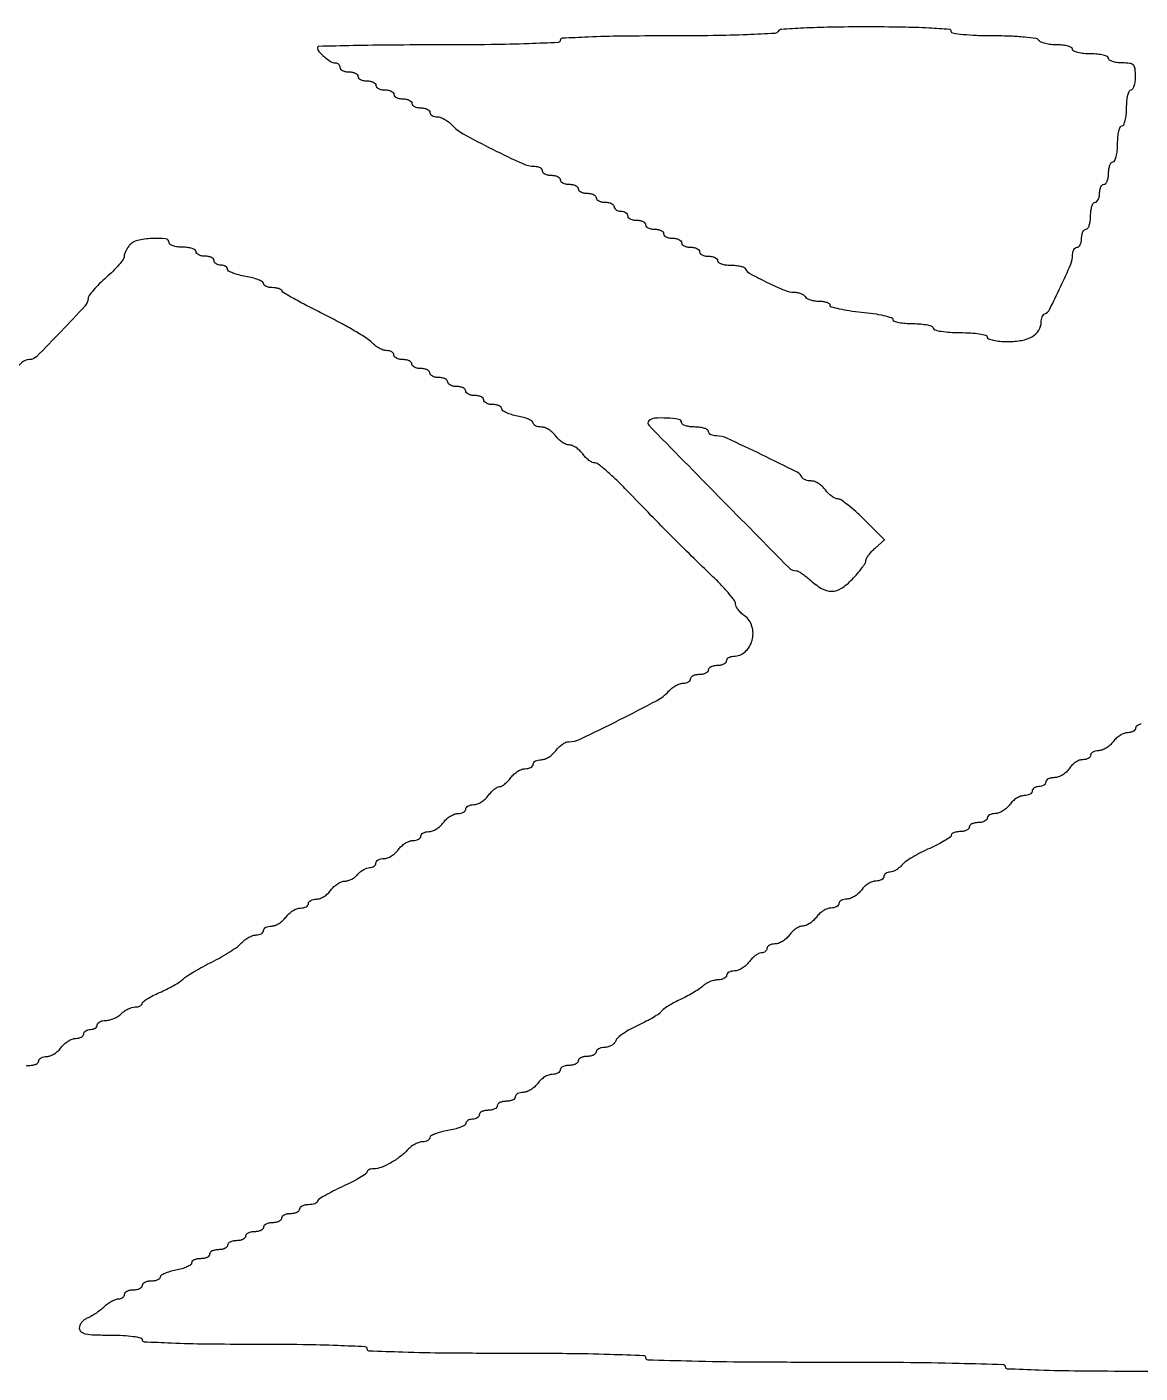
# Model space of a CAD drawing. Extents: x 187 to 1351, y 66 to 444.
# Drawn here: x 677.4 to 925, y 92.6 to 392 of the extents above; entities that cross this region are included whole.
import ezdxf

# ---------------------------------------------------------------- set-up
doc = ezdxf.new("R2010")
doc.units = 0

msp = doc.modelspace()

# ---------------------------------------------------------------- linework, layer by layer
for points in [[(844.5, 391, -0.246107), (843.738084, 390.548861, -0.00282), (837.657163, 390.266896, -0.007034), (830.01087, 390.063242, -0.00314), (819.940983, 390, 0.002959), (809.69007, 389.939329, 0.007477), (802.235246, 389.739558, 0.002908), (796.439585, 389.463699, 0.398665), (796, 389, -0.400696), (795.553864, 388.532682, -0.002337), (789, 388.259259, -0.006659), (780.60551, 388.060256, -0.002596), (769, 388, 0.001983), (758.646869, 387.958936, 0.003307), (749.93125, 387.832143, 0.000441), (742.228462, 387.662331, 0.407515), (742, 387.428571, 0.181412), (742.324249, 386.564303, 0.033866), (743.542627, 385.346292, 0.035066), (744.931444, 384.296109, 0.145345), (745.928571, 384, -0.09221), (746.337584, 383.923923, -0.096076), (746.685268, 383.70625, -0.099376), (746.917947, 383.381541, -0.106313), (747, 383, 0.191087), (747.151477, 382.618118, 0.088204), (747.5875, 382.29375, 0.068025), (748.234582, 382.073693, 0.048028), (749, 382, -0.048028), (749.765418, 381.926307, -0.068025), (750.4125, 381.70625, -0.088204), (750.848523, 381.381882, -0.191087), (751, 381, 0.191087), (751.151477, 380.618118, 0.088204), (751.5875, 380.29375, 0.068025), (752.234582, 380.073693, 0.048028), (753, 380, -0.048028), (753.765418, 379.926307, -0.068025), (754.4125, 379.70625, -0.088204), (754.848523, 379.381882, -0.191087), (755, 379, 0.191087), (755.151477, 378.618118, 0.088204), (755.5875, 378.29375, 0.068025), (756.234582, 378.073693, 0.048028), (757, 378, -0.048028), (757.765418, 377.926307, -0.068025), (758.4125, 377.70625, -0.088204), (758.848523, 377.381882, -0.191087), (759, 377, 0.191087), (759.151477, 376.618118, 0.088204), (759.5875, 376.29375, 0.068025), (760.234582, 376.073693, 0.048028), (761, 376, -0.048028), (761.765418, 375.926307, -0.068025), (762.4125, 375.70625, -0.088204), (762.848523, 375.381882, -0.191087), (763, 375, 0.191087), (763.151477, 374.618118, 0.088204), (763.5875, 374.29375, 0.068025), (764.234582, 374.073693, 0.048028), (765, 374, -0.048028), (765.765418, 373.926307, -0.068025), (766.4125, 373.70625, -0.088204), (766.848523, 373.381882, -0.191087), (767, 373, 0.160289), (767.125502, 372.618574, 0.096675), (767.479607, 372.29375, 0.078271), (768.008301, 372.074371, 0.059344), (768.632705, 372, -0.085646), (769.374466, 371.872003, -0.040722), (770.260883, 371.472799, -0.038791), (771.143294, 370.89203, -0.044459), (771.882705, 370.205274, 0.084454), (774.403854, 368.212619, 0.009343), (780.941294, 364.795417, 0.008231), (787.648026, 361.584556, 0.107927), (790.324594, 361, -0.057764), (790.965391, 360.925723, -0.076981), (791.507849, 360.70625, -0.095835), (791.87136, 360.381461, -0.164076), (792, 360, 0.191087), (792.151477, 359.618118, 0.088204), (792.5875, 359.29375, 0.068025), (793.234582, 359.073693, 0.048028), (794, 359, -0.048028), (794.765418, 358.926307, -0.068025), (795.4125, 358.70625, -0.088204), (795.848523, 358.381882, -0.191087), (796, 358, 0.191087), (796.151477, 357.618118, 0.088204), (796.5875, 357.29375, 0.068025), (797.234582, 357.073693, 0.048028), (798, 357, -0.048028), (798.765418, 356.926307, -0.068025), (799.4125, 356.70625, -0.088204), (799.848523, 356.381882, -0.191087), (800, 356, 0.191087), (800.151477, 355.618118, 0.088204), (800.5875, 355.29375, 0.068025), (801.234582, 355.073693, 0.048028), (802, 355, -0.048028), (802.765418, 354.926307, -0.068025), (803.4125, 354.70625, -0.088204), (803.848523, 354.381882, -0.191087), (804, 354, 0.191087), (804.151477, 353.618118, 0.088204), (804.5875, 353.29375, 0.068025), (805.234582, 353.073693, 0.048028), (806, 353, -0.048028), (806.765418, 352.926307, -0.068025), (807.4125, 352.70625, -0.088204), (807.848523, 352.381882, -0.191087), (808, 352, 0.148195), (808.115568, 351.618646, 0.098894), (808.440625, 351.29375, 0.082425), (808.926543, 351.074694, 0.064853), (809.5, 351, -0.064853), (810.073457, 350.925306, -0.082425), (810.559375, 350.70625, -0.098894), (810.884432, 350.381354, -0.148195), (811, 350, 0.191087), (811.151477, 349.618118, 0.088204), (811.5875, 349.29375, 0.068025), (812.234582, 349.073693, 0.048028), (813, 349, -0.048028), (813.765418, 348.926307, -0.068025), (814.4125, 348.70625, -0.088204), (814.848523, 348.381882, -0.191087), (815, 348, 0.191087), (815.151477, 347.618118, 0.088204), (815.5875, 347.29375, 0.068025), (816.234582, 347.073693, 0.048028), (817, 347, -0.048028), (817.765418, 346.926307, -0.068025), (818.4125, 346.70625, -0.088204), (818.848523, 346.381882, -0.191087), (819, 346, 0.191087), (819.151477, 345.618118, 0.088204), (819.5875, 345.29375, 0.068025), (820.234582, 345.073693, 0.048028), (821, 345, -0.048028), (821.765418, 344.926307, -0.068025), (822.4125, 344.70625, -0.088204), (822.848523, 344.381882, -0.191087), (823, 344, 0.191087), (823.151477, 343.618118, 0.088204), (823.5875, 343.29375, 0.068025), (824.234582, 343.073693, 0.048028), (825, 343, -0.048028), (825.765418, 342.926307, -0.068025), (826.4125, 342.70625, -0.088204), (826.848523, 342.381882, -0.191087), (827, 342, 0.191087), (827.151477, 341.618118, 0.088204), (827.5875, 341.29375, 0.068025), (828.234582, 341.073693, 0.048028), (829, 341, -0.048028), (829.765418, 340.926307, -0.068025), (830.4125, 340.70625, -0.088204), (830.848523, 340.381882, -0.191087), (831, 340, 0.250638), (831.205409, 339.61597, 0.064635), (831.856771, 339.29375, 0.050076), (832.799395, 339.072814, 0.032551), (833.916667, 339, -0.024001), (835.057977, 338.945183, -0.032715), (836.074479, 338.779688, -0.034266), (836.859506, 338.540884, -0.199787), (837.166667, 338.25, 0.165759), (838.19358, 337.140489, 0.011382), (842.05714, 335.164569, 0.014375), (845.973115, 333.410002, 0.098438), (848.035484, 333, -0.049149), (848.78764, 332.925885, -0.047291), (849.521109, 332.70625, -0.051043), (850.130118, 332.383397, -0.107351), (850.5, 332, 0.130646), (850.906663, 331.615492, 0.045439), (851.653525, 331.29375, 0.041396), (852.57934, 331.073842, 0.037634), (853.559017, 331, -0.033901), (854.494001, 330.936532, -0.051824), (855.282961, 330.744206, -0.067341), (855.826219, 330.46335, -0.244498), (856, 330.12921, 0.33657), (856.283049, 329.756353, 0.013202), (858.05625, 329.311598, 0.018728), (860.316519, 328.895863, 0.011557), (863, 328.568659, -0.012471), (865.683399, 328.236485, -0.020145), (867.94375, 327.805551, -0.015095), (869.701072, 327.340208, -0.331874), (870, 326.939448, 0.317722), (870.25848, 326.57374, 0.033624), (871.321875, 326.275963, 0.031802), (872.775156, 326.067861, 0.019664), (874.5, 326, -0.020945), (876.224757, 325.927717, -0.033738), (877.678125, 325.70625, -0.036969), (878.732972, 325.388512, -0.31052), (879, 325, 0.339565), (879.303225, 324.604992, 0.024068), (880.75, 324.291667, 0.025878), (882.683687, 324.071434, 0.015416), (885, 324, -0.015416), (887.316313, 323.928566, -0.025878), (889.25, 323.708333, -0.024068), (890.696775, 323.395008, -0.339565), (891, 323, 0.312373), (891.269099, 322.611297, 0.036106), (892.342857, 322.29375, 0.03324), (893.819271, 322.07227, 0.020614), (895.571429, 322, 0.044966), (898.696782, 322.281642, 0.087604), (901.037386, 323.148003, 0.119867), (902.475715, 324.536757, 0.142028), (903, 326.345238, -0.049005), (903.058353, 326.939183, -0.053019), (903.231112, 327.494122, -0.059525), (903.485245, 327.931208, -0.131878), (903.786764, 328.166667, 0.177498), (904.865933, 329.17623, 0.006736), (907.322454, 334.211356, 0.009325), (909.560589, 339.199286, 0.101125), (910, 341.349672, -0.058682), (910.074332, 341.980841, -0.077736), (910.29375, 342.515216, -0.096335), (910.61856, 342.873199, -0.161859), (911, 343, 0.191087), (911.381882, 343.151477, 0.088204), (911.70625, 343.5875, 0.068025), (911.926307, 344.234582, 0.048028), (912, 345, -0.048028), (912.073693, 345.765418, -0.068025), (912.29375, 346.4125, -0.088204), (912.618118, 346.848523, -0.191087), (913, 347, 0.254951), (913.384262, 347.209557, 0.06271), (913.70625, 347.88125, 0.048861), (913.927234, 348.850749, 0.031626), (914, 350, -0.031626), (914.072766, 351.149251, -0.048861), (914.29375, 352.11875, -0.06271), (914.615738, 352.790443, -0.254951), (915, 353, 0.191087), (915.381882, 353.151477, 0.088204), (915.70625, 353.5875, 0.068025), (915.926307, 354.234582, 0.048028), (916, 355, -0.048028), (916.073693, 355.765418, -0.068025), (916.29375, 356.4125, -0.088204), (916.618118, 356.848523, -0.191087), (917, 357, 0.226478), (917.382936, 357.182831, 0.074992), (917.70625, 357.734375, 0.057076), (917.926884, 358.542644, 0.038131), (918, 359.5, -0.038131), (918.073116, 360.457356, -0.057076), (918.29375, 361.265625, -0.074992), (918.617064, 361.817169, -0.226478), (919, 362, 0.295869), (919.387127, 362.251055, 0.04382), (919.70625, 363.175, 0.037669), (919.92761, 364.467056, 0.023598), (920, 366, -0.023598), (920.07239, 367.532944, -0.037669), (920.29375, 368.825, -0.04382), (920.612873, 369.748945, -0.295869), (921, 370, 0.295869), (921.387127, 370.251055, 0.04382), (921.70625, 371.175, 0.037669), (921.92761, 372.467056, 0.023598), (922, 374, -0.023598), (922.07239, 375.532944, -0.037669), (922.29375, 376.825, -0.04382), (922.612873, 377.748945, -0.295869), (923, 378, 0.254951), (923.384262, 378.209557, 0.06271), (923.70625, 378.88125, 0.048861), (923.927234, 379.850749, 0.031626), (924, 381, 0.030723), (923.896154, 382.688463, 0.167168), (923.5, 383.5, 0.167168), (922.688463, 383.896154, 0.030723), (921, 384, -0.031626), (919.850749, 384.072766, -0.048861), (918.88125, 384.29375, -0.06271), (918.209557, 384.615738, -0.254951), (918, 385, 0.295869), (917.748945, 385.387127, 0.04382), (916.825, 385.70625, 0.037669), (915.532944, 385.92761, 0.023598), (914, 386, -0.023598), (912.467056, 386.07239, -0.037669), (911.175, 386.29375, -0.04382), (910.251055, 386.612873, -0.295869), (910, 387, 0.275259), (909.770364, 387.385522, 0.053437), (908.989211, 387.70625, 0.043243), (907.877484, 387.927436, 0.027497), (906.559017, 388, -0.026918), (905.196361, 388.073414, -0.033489), (903.947275, 388.29375, -0.035556), (902.95866, 388.613307, -0.159713), (902.5, 389, 0.223356), (901.889062, 389.398282, 0.009784), (899.298201, 389.707154, 0.014948), (896.114385, 389.927807, 0.009825), (892.440983, 390, -0.00864), (888.60645, 390.066269, -0.017744), (885.610246, 390.27648, -0.013538), (883.360727, 390.576531, -0.368182), (883, 391, 0.393746), (882.575315, 391.455678, 0.004409), (878.014754, 391.736801, 0.009352), (872.096195, 391.938361, 0.003835), (864.059017, 392, 0.004125), (856.199057, 391.935154, 0.008646), (850.090081, 391.728644, 0.004058), (845.231401, 391.440681, 0.242044)], [(815.705777, 304.372443, 0.411307), (815.700845, 303.379437, 0.000489), (831.366212, 287.430971, 0.000683), (846.903148, 271.687244, 0.200276), (848.55007, 271, -0.123909), (848.990661, 270.889111, -0.021395), (849.736353, 270.446262, -0.022136), (850.584955, 269.836649, -0.018201), (851.435549, 269.114935, 0.049302), (854.122819, 267.107931, 0.136146), (856.377803, 266.478178, 0.14487), (858.545845, 267.115796, 0.058641), (860.943914, 269.098727, 0.014227), (862.114286, 270.395331, 0.018696), (863.102275, 271.646409, 0.016397), (863.839245, 272.727675, 0.142316), (864, 273.281019, -0.131091), (864.132175, 273.776489, -0.029993), (864.612516, 274.507477, -0.029029), (865.286983, 275.309257, -0.024739), (866.085161, 276.07386), (868.170322, 277.88231), (863.611477, 282.441155, 0.013276), (861.770165, 284.187201, 0.017878), (860.008285, 285.660839, 0.015063), (858.488652, 286.770382, 0.151274), (857.747075, 287, -0.114366), (857.144756, 287.139596, -0.043481), (856.40158, 287.5875, -0.040201), (855.648039, 288.234745, -0.039083), (855, 289, 0.049967), (854.32297, 289.765149, 0.044795), (853.483755, 290.4125, 0.047473), (852.616617, 290.855857, 0.094722), (851.862574, 291, -0.041581), (851.189044, 291.056109, -0.047984), (850.566923, 291.223021, -0.054371), (850.081157, 291.467732, -0.146485), (849.833333, 291.759222, 0.1749), (848.693293, 292.958683, 0.003297), (840.819982, 296.838933, 0.004598), (833.084158, 300.50077, 0.109849), (830.75, 301.008275, -0.055217), (830.080559, 301.079227, -0.075056), (829.514063, 301.296181, -0.094759), (829.134155, 301.619124, -0.170966), (829, 302, 0.254951), (828.790443, 302.384262, 0.06271), (828.11875, 302.70625, 0.048861), (827.149251, 302.927234, 0.031626), (826, 303, -0.031626), (824.850749, 303.072766, -0.048861), (823.88125, 303.29375, -0.06271), (823.209557, 303.615738, -0.254951), (823, 304, 0.367915), (822.408655, 304.694862, 0.027407), (819.739119, 304.978404, 0.029932), (816.983973, 304.954074, 0.181123)]]:
    msp.add_lwpolyline(points, format="xyb", close=True)
for points in [[(677.234582, 160.926307, -0.048028), (678, 161, 0.048028), (678.765418, 161.073693, 0.068025), (679.4125, 161.29375, 0.088204), (679.848523, 161.618118, 0.191087), (680, 162, -0.173062), (680.136147, 162.381567, -0.093597), (680.522652, 162.70625, -0.073949), (681.098578, 162.925933, -0.054248), (681.779241, 163, 0.091287), (682.565449, 163.144747, 0.047927), (683.459276, 163.5875, 0.045499), (684.316802, 164.234851, 0.052224), (685, 165, -0.052224), (685.683198, 165.765149, -0.045499), (686.540724, 166.4125, -0.047927), (687.434551, 166.855253, -0.091287), (688.220759, 167, 0.054248), (688.901422, 167.074067, 0.073949), (689.477348, 167.29375, 0.093597), (689.863853, 167.618433, 0.173062), (690, 168, -0.148195), (690.115568, 168.381354, -0.098894), (690.440625, 168.70625, -0.082425), (690.926543, 168.925306, -0.064853), (691.5, 169, 0.064853), (692.073457, 169.074694, 0.082425), (692.559375, 169.29375, 0.098894), (692.884432, 169.618646, 0.148195), (693, 170, -0.185417), (693.146613, 170.381768, -0.090018), (693.566518, 170.70625, -0.069864), (694.190576, 170.926196, -0.049879), (694.928571, 171, 0.064082), (695.776513, 171.109123, 0.039128), (696.73125, 171.440625, 0.038656), (697.641413, 171.925727, 0.054664), (698.357143, 172.5, -0.045706), (699.046995, 173.074073, -0.037117), (699.878125, 173.559375, -0.03846), (700.718365, 173.892467, -0.075276), (701.428571, 174, 0.046657), (702.030023, 174.056247, 0.066621), (702.538393, 174.224454, 0.086737), (702.881365, 174.472229, 0.195467), (703, 174.7641, -0.236632), (703.192039, 175.147156, -0.019665), (704.136439, 175.796087, -0.022933), (705.386465, 176.506598, -0.015545), (706.868728, 177.204257, 0.01385), (708.451154, 177.942517, 0.013432), (710.006766, 178.774424, 0.013463), (711.334382, 179.57905, 0.047348), (712.118728, 180.195894, -0.046753), (712.9553, 180.855418, -0.00948), (714.563001, 181.852667, -0.009921), (716.484492, 182.943693, -0.009148), (718.5, 183.988562, 0.013825), (720.53281, 185.066642, 0.013757), (722.506331, 186.257113, 0.013725), (724.171614, 187.390894, 0.051159), (725.117295, 188.232825, -0.044454), (725.85669, 188.90905, -0.0385), (726.739117, 189.480892, -0.040356), (727.625514, 189.87393, -0.084373), (728.367295, 190, 0.059344), (728.991699, 190.074371, 0.078271), (729.520393, 190.29375, 0.096675), (729.874498, 190.618574, 0.160289), (730, 191, -0.173062), (730.136147, 191.381567, -0.093597), (730.522652, 191.70625, -0.073949), (731.098578, 191.925933, -0.054248), (731.779241, 192, 0.091287), (732.565449, 192.144747, 0.047927), (733.459276, 192.5875, 0.045499), (734.316802, 193.234851, 0.052224), (735, 194, -0.052224), (735.683198, 194.765149, -0.045499), (736.540724, 195.4125, -0.047927), (737.434551, 195.855253, -0.091287), (738.220759, 196, 0.054248), (738.901422, 196.074067, 0.073949), (739.477348, 196.29375, 0.093597), (739.863853, 196.618433, 0.173062), (740, 197, -0.173062), (740.136147, 197.381567, -0.093597), (740.522652, 197.70625, -0.073949), (741.098578, 197.925933, -0.054248), (741.779241, 198, 0.091287), (742.565449, 198.144747, 0.047927), (743.459276, 198.5875, 0.045499), (744.316802, 199.234851, 0.052224), (745, 200, -0.048899), (745.674132, 200.765151, -0.044434), (746.504756, 201.4125, -0.04722), (747.359388, 201.856175, -0.096415), (748.098315, 202, 0.07491), (748.823643, 202.109281, 0.044536), (749.634113, 202.440625, 0.043468), (750.401422, 202.925964, 0.056861), (751, 203.5, -0.048188), (751.578122, 204.073942, -0.041499), (752.28386, 204.559375, -0.04354), (753.004766, 204.892217, -0.086594), (753.622445, 205, 0.070908), (754.148899, 205.075037, 0.086403), (754.595343, 205.29375, 0.100269), (754.893816, 205.618661, 0.136626), (755, 206, -0.173062), (755.136147, 206.381567, -0.093597), (755.522652, 206.70625, -0.073949), (756.098578, 206.925933, -0.054248), (756.779241, 207, 0.091287), (757.565449, 207.144747, 0.047927), (758.459276, 207.5875, 0.045499), (759.316802, 208.234851, 0.052224), (760, 209, -0.052224), (760.683198, 209.765149, -0.045499), (761.540724, 210.4125, -0.047927), (762.434551, 210.855253, -0.091287), (763.220759, 211, 0.054248), (763.901422, 211.074067, 0.073949), (764.477348, 211.29375, 0.093597), (764.863853, 211.618433, 0.173062), (765, 212, -0.173062), (765.136147, 212.381567, -0.093597), (765.522652, 212.70625, -0.073949), (766.098578, 212.925933, -0.054248), (766.779241, 213, 0.091287), (767.565449, 213.144747, 0.047927), (768.459276, 213.5875, 0.045499), (769.316802, 214.234851, 0.052224), (770, 215, -0.052224), (770.683198, 215.765149, -0.045499), (771.540724, 216.4125, -0.047927), (772.434551, 216.855253, -0.091287), (773.220759, 217, 0.054248), (773.901422, 217.074067, 0.073949), (774.477348, 217.29375, 0.093597), (774.863853, 217.618433, 0.173062), (775, 218, -0.173062), (775.136147, 218.381567, -0.093597), (775.522652, 218.70625, -0.073949), (776.098578, 218.925933, -0.054248), (776.779241, 219, 0.091287), (777.565449, 219.144747, 0.047927), (778.459276, 219.5875, 0.045499), (779.316802, 220.234851, 0.052224), (780, 221, -0.031954), (780.629684, 221.765419, -0.035955), (781.329001, 222.4125, -0.038722), (781.995347, 222.86577, -0.13072), (782.5, 223, 0.13072), (783.004653, 223.13423, 0.038722), (783.670999, 223.5875, 0.035955), (784.370316, 224.234581, 0.031954), (785, 225, -0.052224), (785.683198, 225.765149, -0.045499), (786.540724, 226.4125, -0.047927), (787.434551, 226.855253, -0.091287), (788.220759, 227, 0.054248), (788.901422, 227.074067, 0.073949), (789.477348, 227.29375, 0.093597), (789.863853, 227.618433, 0.173062), (790, 228, -0.173062), (790.136147, 228.381567, -0.093597), (790.522652, 228.70625, -0.073949), (791.098578, 228.925933, -0.054248), (791.779241, 229, 0.091287), (792.565449, 229.144747, 0.047927), (793.459276, 229.5875, 0.045499), (794.316802, 230.234851, 0.052224), (795, 231, -0.043717), (795.660234, 231.765187, -0.042414), (796.449763, 232.4125, -0.045592), (797.244761, 232.858071, -0.105318), (797.911102, 233, 0.11242), (800.563039, 233.603894, 0.00489), (809.15146, 237.833159, 0.005785), (817.53437, 242.18599, 0.086859), (820.117295, 244.206311, -0.044459), (820.856706, 244.892671, -0.03878), (821.739117, 245.473104, -0.040708), (822.625533, 245.872075, -0.085599), (823.367295, 246, 0.059344), (823.991699, 246.074371, 0.078271), (824.520393, 246.29375, 0.096675), (824.874498, 246.618574, 0.160289), (825, 247, -0.191087), (825.151477, 247.381882, -0.088204), (825.5875, 247.70625, -0.068025), (826.234582, 247.926307, -0.048028), (827, 248, 0.048028), (827.765418, 248.073693, 0.068025), (828.4125, 248.29375, 0.088204), (828.848523, 248.618118, 0.191087), (829, 249, -0.191087), (829.151477, 249.381882, -0.088204), (829.5875, 249.70625, -0.068025), (830.234582, 249.926307, -0.048028), (831, 250, 0.048028), (831.765418, 250.073693, 0.068025), (832.4125, 250.29375, 0.088204), (832.848523, 250.618118, 0.191087), (833, 251, -0.154765), (833.120948, 251.381386, -0.09778), (833.461607, 251.70625, -0.080164), (833.97055, 251.925485, -0.061768), (834.571429, 252, 0.185836), (837.125082, 252.983072, 0.144052), (838.694529, 255.544628, 0.13752), (838.664286, 258.642354, 0.167332), (837, 261, -0.03711), (836.234707, 261.642909, -0.039132), (835.5875, 262.381311, -0.042363), (835.138362, 263.102852, -0.118577), (835, 263.678074, 0.161779), (834.76321, 264.39075, 0.013123), (833.526167, 265.959243, 0.016591), (831.904575, 267.781393, 0.011972), (829.982696, 269.707315, -0.002715), (825.229739, 274.2971, -0.003204), (820.784365, 278.692744, -0.003026), (816.18886, 283.351507, -0.002008), (810.969847, 288.75, 0.009831), (808.58141, 291.144448, 0.014073), (806.364443, 293.164062, 0.009882), (804.461874, 294.737329, 0.169387), (803.708761, 295, -0.116673), (803.121474, 295.138932, -0.042879), (802.390325, 295.5875, -0.039618), (801.645191, 296.234725, -0.037989), (801, 297, 0.046192), (800.333162, 297.765165, 0.043436), (799.524124, 298.4125, 0.046457), (798.700861, 298.857086, 0.100918), (798, 299, -0.100918), (797.299139, 299.142914, -0.046457), (796.475876, 299.5875, -0.043436), (795.666838, 300.234835, -0.046192), (795, 301, 0.052224), (794.316802, 301.765149, 0.045499), (793.459276, 302.4125, 0.047927), (792.565449, 302.855253, 0.091287), (791.779241, 303, -0.047977), (791.098307, 303.065489, -0.067974), (790.522652, 303.261058, -0.088151), (790.134741, 303.549324, -0.191248), (790, 303.888709, 0.256887), (789.788462, 304.273273, 0.037322), (788.971875, 304.709237, 0.034546), (787.840903, 305.117868, 0.023055), (786.5, 305.434022, -0.02478), (785.159217, 305.755031, -0.036741), (784.028125, 306.178188, -0.040853), (783.217999, 306.634646, -0.248969), (783, 307.045313, 0.198381), (782.849357, 307.410052, 0.08573), (782.4125, 307.719561, 0.065694), (781.765527, 307.929774, 0.045771), (781, 308, -0.048028), (780.234582, 308.073693, -0.068025), (779.5875, 308.29375, -0.088204), (779.151477, 308.618118, -0.191087), (779, 309, 0.191087), (778.848523, 309.381882, 0.088204), (778.4125, 309.70625, 0.068025), (777.765418, 309.926307, 0.048028), (777, 310, -0.048028), (776.234582, 310.073693, -0.068025), (775.5875, 310.29375, -0.088204), (775.151477, 310.618118, -0.191087), (775, 311, 0.191087), (774.848523, 311.381882, 0.088204), (774.4125, 311.70625, 0.068025), (773.765418, 311.926307, 0.048028), (773, 312, -0.048028), (772.234582, 312.073693, -0.068025), (771.5875, 312.29375, -0.088204), (771.151477, 312.618118, -0.191087), (771, 313, 0.191087), (770.848523, 313.381882, 0.088204), (770.4125, 313.70625, 0.068025), (769.765418, 313.926307, 0.048028), (769, 314, -0.048028), (768.234582, 314.073693, -0.068025), (767.5875, 314.29375, -0.088204), (767.151477, 314.618118, -0.191087), (767, 315, 0.191087), (766.848523, 315.381882, 0.088204), (766.4125, 315.70625, 0.068025), (765.765418, 315.926307, 0.048028), (765, 316, -0.048028), (764.234582, 316.073693, -0.068025), (763.5875, 316.29375, -0.088204), (763.151477, 316.618118, -0.191087), (763, 317, 0.191087), (762.848523, 317.381882, 0.088204), (762.4125, 317.70625, 0.068025), (761.765418, 317.926307, 0.048028), (761, 318, -0.048028), (760.234582, 318.073693, -0.068025), (759.5875, 318.29375, -0.088204), (759.151477, 318.618118, -0.191087), (759, 319, 0.160289), (758.874498, 319.381426, 0.096675), (758.520393, 319.70625, 0.078271), (757.991699, 319.925629, 0.059344), (757.367295, 320, -0.084805), (756.625521, 320.126725, -0.040481), (755.739117, 320.521856, -0.0386), (754.856696, 321.09673, -0.044457), (754.117295, 321.776532, 0.066907), (753.009394, 322.707183, 0.008414), (750.331331, 324.34258, 0.009768), (747.06455, 326.17787, 0.007965), (743.5, 328.01731, -0.004943), (740.026767, 329.783124, -0.007498), (737.045833, 331.393206, -0.003398), (734.550634, 332.812019, -0.159653), (734.166667, 333.240778, 0.158816), (733.906052, 333.532752, 0.050455), (733.368229, 333.776979, 0.044547), (732.674751, 333.944041, 0.036858), (731.916667, 334, -0.045626), (731.18303, 334.067085, -0.065541), (730.563021, 334.26793, -0.08556), (730.144309, 334.563622, -0.198866), (730, 334.912102, 0.271692), (729.768851, 335.306089, 0.032949), (728.825, 335.754789, 0.031813), (727.532678, 336.174879, 0.020833), (726, 336.5, -0.020833), (724.467322, 336.825121, -0.031813), (723.175, 337.245211, -0.032949), (722.231149, 337.693911, -0.271692), (722, 338.087898, 0.161345), (721.884733, 338.435806, 0.096447), (721.559375, 338.73207, 0.077911), (721.073669, 338.93219, 0.058897), (720.5, 339, -0.064853), (719.926543, 339.074694, -0.082425), (719.440625, 339.29375, -0.098894), (719.115568, 339.618646, -0.148195), (719, 340, 0.191087), (718.848523, 340.381882, 0.088204), (718.4125, 340.70625, 0.068025), (717.765418, 340.926307, 0.048028), (717, 341, -0.048028), (716.234582, 341.073693, -0.068025), (715.5875, 341.29375, -0.088204), (715.151477, 341.618118, -0.191087), (715, 342, 0.254951), (714.790443, 342.384262, 0.06271), (714.11875, 342.70625, 0.048861), (713.149251, 342.927234, 0.031626), (712, 343, -0.031626), (710.850749, 343.072766, -0.048861), (709.88125, 343.29375, -0.06271), (709.209557, 343.615738, -0.254951), (709, 344, 0.386042), (708.212618, 344.867833, 0.038454), (705.156698, 344.929766, 0.039193), (701.931481, 344.491857, 0.160251), (700.25, 343.504169, 0.035691), (699.771614, 342.875597, 0.03187), (699.367188, 342.161782, 0.033289), (699.08734, 341.471582, 0.079831), (699, 340.92804, -0.160691), (698.790007, 340.291507, -0.017937), (697.825, 339.081395, -0.020348), (696.531952, 337.692696, -0.015163), (695, 336.26543, 0.014483), (693.465966, 334.840116, 0.019443), (692.166686, 333.457331, 0.01688), (691.189905, 332.253466, 0.156978), (690.971696, 331.629596, -0.181199), (690.294925, 329.95253, -0.005249), (684.960922, 324.256217, -0.004936), (679.486919, 318.644021, -0.199586), (677.937797, 318, 0.197976), (676.153954, 317.264872, 0.000735), (659.921204, 301.101268, 0.000734)], [(925.234582, 236.926307, 0.068025), (924.5875, 236.70625, 0.088204), (924.151477, 236.381882, 0.191087), (924, 236, -0.173062), (923.863853, 235.618433, -0.093597), (923.477348, 235.29375, -0.073949), (922.901422, 235.074067, -0.054248), (922.220759, 235, 0.091287), (921.434551, 234.855253, 0.047927), (920.540724, 234.4125, 0.045499), (919.683198, 233.765149, 0.052224), (919, 233, -0.052224), (918.316802, 232.234851, -0.045499), (917.459276, 231.5875, -0.047927), (916.565449, 231.144747, -0.091287), (915.779241, 231, 0.054248), (915.098578, 230.925933, 0.073949), (914.522652, 230.70625, 0.093597), (914.136147, 230.381567, 0.173062), (914, 230, -0.171374), (913.86527, 229.618456, -0.094043), (913.483161, 229.29375, -0.074515), (912.913613, 229.074105, -0.054884), (912.240547, 229, 0.094507), (911.475543, 228.854101, 0.052496), (910.631033, 228.4125, 0.049758), (909.840341, 227.765034, 0.056806), (909.232073, 227, -0.063621), (908.60664, 226.234941, -0.051408), (907.764941, 225.5875, -0.053089), (906.845653, 225.146968, -0.085407), (905.991526, 225, 0.04824), (905.229361, 224.926294, 0.06824), (904.585011, 224.70625, 0.088422), (904.150905, 224.381868, 0.190423), (904, 224, -0.148195), (903.884432, 223.618646, -0.098894), (903.559375, 223.29375, -0.082425), (903.073457, 223.074694, -0.064853), (902.5, 223, 0.064853), (901.926543, 222.925306, 0.082425), (901.440625, 222.70625, 0.098894), (901.115568, 222.381354, 0.148195), (901, 222, -0.173062), (900.863853, 221.618433, -0.093597), (900.477348, 221.29375, -0.073949), (899.901422, 221.074067, -0.054248), (899.220759, 221, 0.091287), (898.434551, 220.855253, 0.047927), (897.540724, 220.4125, 0.045499), (896.683198, 219.765149, 0.052224), (896, 219, -0.052224), (895.316802, 218.234851, -0.045499), (894.459276, 217.5875, -0.047927), (893.565449, 217.144747, -0.091287), (892.779241, 217, 0.054248), (892.098578, 216.925933, 0.073949), (891.522652, 216.70625, 0.093597), (891.136147, 216.381567, 0.173062), (891, 216, -0.191087), (890.848523, 215.618118, -0.088204), (890.4125, 215.29375, -0.068025), (889.765418, 215.073693, -0.048028), (889, 215, 0.048028), (888.234582, 214.926307, 0.068025), (887.5875, 214.70625, 0.088204), (887.151477, 214.381882, 0.191087), (887, 214, -0.191087), (886.848523, 213.618118, -0.088204), (886.4125, 213.29375, -0.068025), (885.765418, 213.073693, -0.048028), (885, 213, 0.03875), (884.234144, 212.940556, 0.057816), (883.5875, 212.761295, 0.076007), (883.146731, 212.49849, 0.223993), (883, 212.187388, -0.245785), (882.782782, 211.772197, -0.015515), (881.589253, 210.997485, -0.01997), (880.037726, 210.140239, -0.013288), (878.197456, 209.277771, 0.015944), (876.262093, 208.358168, 0.016658), (874.417938, 207.329586, 0.016558), (872.888675, 206.338111, 0.067541), (872.075011, 205.590382, -0.045677), (871.468176, 204.981866, -0.040714), (870.738174, 204.467175, -0.042974), (870.00031, 204.113624, -0.09048), (869.377555, 204, 0.070908), (868.851101, 203.924963, 0.086403), (868.404657, 203.70625, 0.100269), (868.106184, 203.381339, 0.136626), (868, 203, -0.173062), (867.863853, 202.618433, -0.093597), (867.477348, 202.29375, -0.073949), (866.901422, 202.074067, -0.054248), (866.220759, 202, 0.091287), (865.434551, 201.855253, 0.047927), (864.540724, 201.4125, 0.045499), (863.683198, 200.765149, 0.052224), (863, 200, -0.052224), (862.316802, 199.234851, -0.045499), (861.459276, 198.5875, -0.047927), (860.565449, 198.144747, -0.091287), (859.779241, 198, 0.054248), (859.098578, 197.925933, 0.073949), (858.522652, 197.70625, 0.093597), (858.136147, 197.381567, 0.173062), (858, 197, -0.173062), (857.863853, 196.618433, -0.093597), (857.477348, 196.29375, -0.073949), (856.901422, 196.074067, -0.054248), (856.220759, 196, 0.091287), (855.434551, 195.855253, 0.047927), (854.540724, 195.4125, 0.045499), (853.683198, 194.765149, 0.052224), (853, 194, -0.046192), (852.333162, 193.234835, -0.043436), (851.524124, 192.5875, -0.046457), (850.700861, 192.142914, -0.100918), (850, 192, 0.100918), (849.299139, 191.857086, 0.046457), (848.475876, 191.4125, 0.043436), (847.666838, 190.765165, 0.046192), (847, 190, -0.052224), (846.316802, 189.234851, -0.045499), (845.459276, 188.5875, -0.047927), (844.565449, 188.144747, -0.091287), (843.779241, 188, 0.054248), (843.098578, 187.925933, 0.073949), (842.522652, 187.70625, 0.093597), (842.136147, 187.381567, 0.173062), (842, 187, -0.127083), (841.901479, 186.618634, -0.10076), (841.624223, 186.29375, -0.089631), (841.209482, 186.075344, -0.07663), (840.720759, 186, 0.115942), (840.128761, 185.860855, 0.043072), (839.393849, 185.4125, 0.039803), (838.646083, 184.765268, 0.038332), (838, 184, -0.052224), (837.316802, 183.234851, -0.045499), (836.459276, 182.5875, -0.047927), (835.565449, 182.144747, -0.091287), (834.779241, 182, 0.054248), (834.098578, 181.925933, 0.073949), (833.522652, 181.70625, 0.093597), (833.136147, 181.381567, 0.173062), (833, 181, -0.185417), (832.853387, 180.618232, -0.090018), (832.433482, 180.29375, -0.069864), (831.809424, 180.073804, -0.049879), (831.071429, 180, 0.056246), (830.236245, 179.905751, 0.038158), (829.321205, 179.621668, 0.038369), (828.468164, 179.205381, 0.060539), (827.821429, 178.71206, -0.045006), (827.070985, 178.101954, -0.012718), (825.799085, 177.291674, -0.012709), (824.308799, 176.44555, -0.013106), (822.792478, 175.6853, 0.014035), (821.328782, 174.948028, 0.016837), (819.996874, 174.170596, 0.015667), (818.928113, 173.449804, 0.098451), (818.481834, 172.970607, -0.107723), (818.008594, 172.480795, -0.013139), (816.737231, 171.680683, -0.015082), (815.152788, 170.80422, -0.011913), (813.389699, 169.949752, 0.020306), (811.630252, 169.060283, 0.024347), (810.055618, 168.078846, 0.02414), (808.831253, 167.139709, 0.126112), (808.343355, 166.452386, -0.100956), (807.989227, 165.897013, -0.066818), (807.393667, 165.426638, -0.06344), (806.658346, 165.108491, -0.070525), (805.893011, 165, 0.050854), (805.168668, 164.926137, 0.070807), (804.556072, 164.70625, 0.0909), (804.144157, 164.381715, 0.182536), (804, 164, -0.191087), (803.848523, 163.618118, -0.088204), (803.4125, 163.29375, -0.068025), (802.765418, 163.073693, -0.048028), (802, 163, 0.048028), (801.234582, 162.926307, 0.068025), (800.5875, 162.70625, 0.088204), (800.151477, 162.381882, 0.191087), (800, 162, -0.191087), (799.848523, 161.618118, -0.088204), (799.4125, 161.29375, -0.068025), (798.765418, 161.073693, -0.048028), (798, 161, 0.048028), (797.234582, 160.926307, 0.068025), (796.5875, 160.70625, 0.088204), (796.151477, 160.381882, 0.191087), (796, 160, -0.173062), (795.863853, 159.618433, -0.093597), (795.477348, 159.29375, -0.073949), (794.901422, 159.074067, -0.054248), (794.220759, 159, 0.091287), (793.434551, 158.855253, 0.047927), (792.540724, 158.4125, 0.045499), (791.683198, 157.765149, 0.052224), (791, 157, -0.052224), (790.316802, 156.234851, -0.045499), (789.459276, 155.5875, -0.047927), (788.565449, 155.144747, -0.091287), (787.779241, 155, 0.054248), (787.098578, 154.925933, 0.073949), (786.522652, 154.70625, 0.093597), (786.136147, 154.381567, 0.173062), (786, 154, -0.191087), (785.848523, 153.618118, -0.088204), (785.4125, 153.29375, -0.068025), (784.765418, 153.073693, -0.048028), (784, 153, 0.048028), (783.234582, 152.926307, 0.068025), (782.5875, 152.70625, 0.088204), (782.151477, 152.381882, 0.191087), (782, 152, -0.191087), (781.848523, 151.618118, -0.088204), (781.4125, 151.29375, -0.068025), (780.765418, 151.073693, -0.048028), (780, 151, 0.048028), (779.234582, 150.926307, 0.068025), (778.5875, 150.70625, 0.088204), (778.151477, 150.381882, 0.191087), (778, 150, -0.148195), (777.884432, 149.618646, -0.098894), (777.559375, 149.29375, -0.082425), (777.073457, 149.074694, -0.064853), (776.5, 149, 0.058897), (775.926331, 148.93219, 0.077911), (775.440625, 148.73207, 0.096447), (775.115267, 148.435806, 0.161345), (775, 148.087898, -0.271692), (774.768851, 147.693911, -0.032949), (773.825, 147.245211, -0.031813), (772.532678, 146.825121, -0.020833), (771, 146.5, 0.020833), (769.467322, 146.174879, 0.031813), (768.175, 145.754789, 0.032949), (767.231149, 145.306089, 0.271692), (767, 144.912102, -0.173978), (766.875117, 144.564063, -0.093351), (766.520393, 144.26793, -0.073643), (765.991913, 144.067538, -0.053906), (765.367295, 144, 0.083451), (764.624778, 143.875203, 0.039906), (763.735978, 143.485938, 0.038108), (762.850079, 142.919663, 0.044172), (762.10661, 142.25, -0.042647), (760.355219, 140.662784, -0.035201), (758.247599, 139.279981, -0.036416), (756.159907, 138.303563, -0.091423), (754.513569, 138, 0.047565), (753.934039, 137.944744, 0.067353), (753.443566, 137.779687, 0.087275), (753.112221, 137.536455, 0.191986), (752.996443, 137.25, -0.252497), (752.780969, 136.855014, -0.010688), (751.380395, 135.985938, -0.016166), (749.605333, 135.012383, -0.010555), (747.5, 134, 0.010555), (745.394667, 132.987617, 0.016166), (743.619605, 132.014062, 0.010688), (742.219031, 131.144986, 0.252497), (742.003557, 130.75, -0.235946), (741.858162, 130.46246, -0.070374), (741.413545, 130.220313, -0.053938), (740.766246, 130.054743, -0.035676), (740, 130, 0.048028), (739.234582, 129.926307, 0.068025), (738.5875, 129.70625, 0.088204), (738.151477, 129.381882, 0.191087), (738, 129, -0.191087), (737.848523, 128.618118, -0.088204), (737.4125, 128.29375, -0.068025), (736.765418, 128.073693, -0.048028), (736, 128, 0.048028), (735.234582, 127.926307, 0.068025), (734.5875, 127.70625, 0.088204), (734.151477, 127.381882, 0.191087), (734, 127, -0.191087), (733.848523, 126.618118, -0.088204), (733.4125, 126.29375, -0.068025), (732.765418, 126.073693, -0.048028), (732, 126, 0.048028), (731.234582, 125.926307, 0.068025), (730.5875, 125.70625, 0.088204), (730.151477, 125.381882, 0.191087), (730, 125, -0.191087), (729.848523, 124.618118, -0.088204), (729.4125, 124.29375, -0.068025), (728.765418, 124.073693, -0.048028), (728, 124, 0.048028), (727.234582, 123.926307, 0.068025), (726.5875, 123.70625, 0.088204), (726.151477, 123.381882, 0.191087), (726, 123, -0.191087), (725.848523, 122.618118, -0.088204), (725.4125, 122.29375, -0.068025), (724.765418, 122.073693, -0.048028), (724, 122, 0.048028), (723.234582, 121.926307, 0.068025), (722.5875, 121.70625, 0.088204), (722.151477, 121.381882, 0.191087), (722, 121, -0.191087), (721.848523, 120.618118, -0.088204), (721.4125, 120.29375, -0.068025), (720.765418, 120.073693, -0.048028), (720, 120, 0.048028), (719.234582, 119.926307, 0.068025), (718.5875, 119.70625, 0.088204), (718.151477, 119.381882, 0.191087), (718, 119, -0.191087), (717.848523, 118.618118, -0.088204), (717.4125, 118.29375, -0.068025), (716.765418, 118.073693, -0.048028), (716, 118, 0.045771), (715.234473, 117.929774, 0.065694), (714.5875, 117.719561, 0.08573), (714.150643, 117.410052, 0.198381), (714, 117.045313, -0.248969), (713.782001, 116.634646, -0.040853), (712.971875, 116.178188, -0.036741), (711.840783, 115.755031, -0.02478), (710.5, 115.434022, 0.023055), (709.159097, 115.117868, 0.034546), (708.028125, 114.709237, 0.037322), (707.211538, 114.273273, 0.256887), (707, 113.888709, -0.209741), (706.850897, 113.5489, -0.081598), (706.4125, 113.261058, -0.062142), (705.765682, 113.065201, -0.0425), (705, 113, 0.048028), (704.234582, 112.926307, 0.068025), (703.5875, 112.70625, 0.088204), (703.151477, 112.381882, 0.191087), (703, 112, -0.191087), (702.848523, 111.618118, -0.088204), (702.4125, 111.29375, -0.068025), (701.765418, 111.073693, -0.048028), (701, 111, 0.048028), (700.234582, 110.926307, 0.068025), (699.5875, 110.70625, 0.088204), (699.151477, 110.381882, 0.191087), (699, 110, -0.130232), (698.898958, 109.618647, -0.100668), (698.614765, 109.29375, -0.088576), (698.189641, 109.07524, -0.07466), (697.688561, 109, 0.094952), (697.052202, 108.878053, 0.031819), (696.192906, 108.471106, 0.030331), (695.277119, 107.888563, 0.030333), (694.438561, 107.199511, -0.022478), (693.568251, 106.461176, -0.0172), (692.55539, 105.731653, -0.017496), (691.557953, 105.1135, -0.038798), (690.75, 104.730896, 0.070245), (690.08097, 104.361077, 0.06346), (689.514063, 103.809187, 0.066936), (689.130355, 103.166735, 0.101528), (689, 102.531385, 0.234163), (689.374583, 101.77541, 0.109268), (690.392757, 101.304692, 0.045582), (692.346746, 101.060602, 0.008294), (696, 101, -0.01259), (698.756986, 100.930567, -0.022889), (701, 100.714286, -0.020168), (702.676067, 100.405433, -0.350432), (703, 100, 0.39943), (703.442024, 99.534961, 0.002689), (709.5, 99.26, 0.007172), (717.280147, 99.060516, 0.002823), (728, 99, -0.002823), (738.719853, 98.939484, -0.007172), (746.5, 98.74, -0.002689), (752.557976, 98.465039, -0.39943), (753, 98, 0.402692), (753.452841, 97.528911, 0.001812), (761, 97.258065, 0.005825), (770.623046, 97.059836, 0.002237), (784, 97, -0.002237), (797.376954, 96.940164, -0.005825), (807, 96.741935, -0.001812), (814.547159, 96.471089, -0.402692), (815, 96, 0.405601), (815.463184, 95.52295, 0.001125), (825.25, 95.25625, 0.004544), (837.636894, 95.059198, 0.001705), (855, 95, -0.001705), (872.363106, 94.940802, -0.004544), (884.75, 94.74375, -0.001125), (894.536816, 94.47705, -0.405601), (895, 94, 0.40177), (895.449709, 93.530681, 0.00205), (902.5, 93.258621, 0.006214), (911.508787, 93.060031, 0.002403), (924, 93, -0.002403), (936.491213, 92.939969, -0.006214)]]:
    msp.add_lwpolyline(points, format="xyb")

doc.saveas('drawing.dxf')
